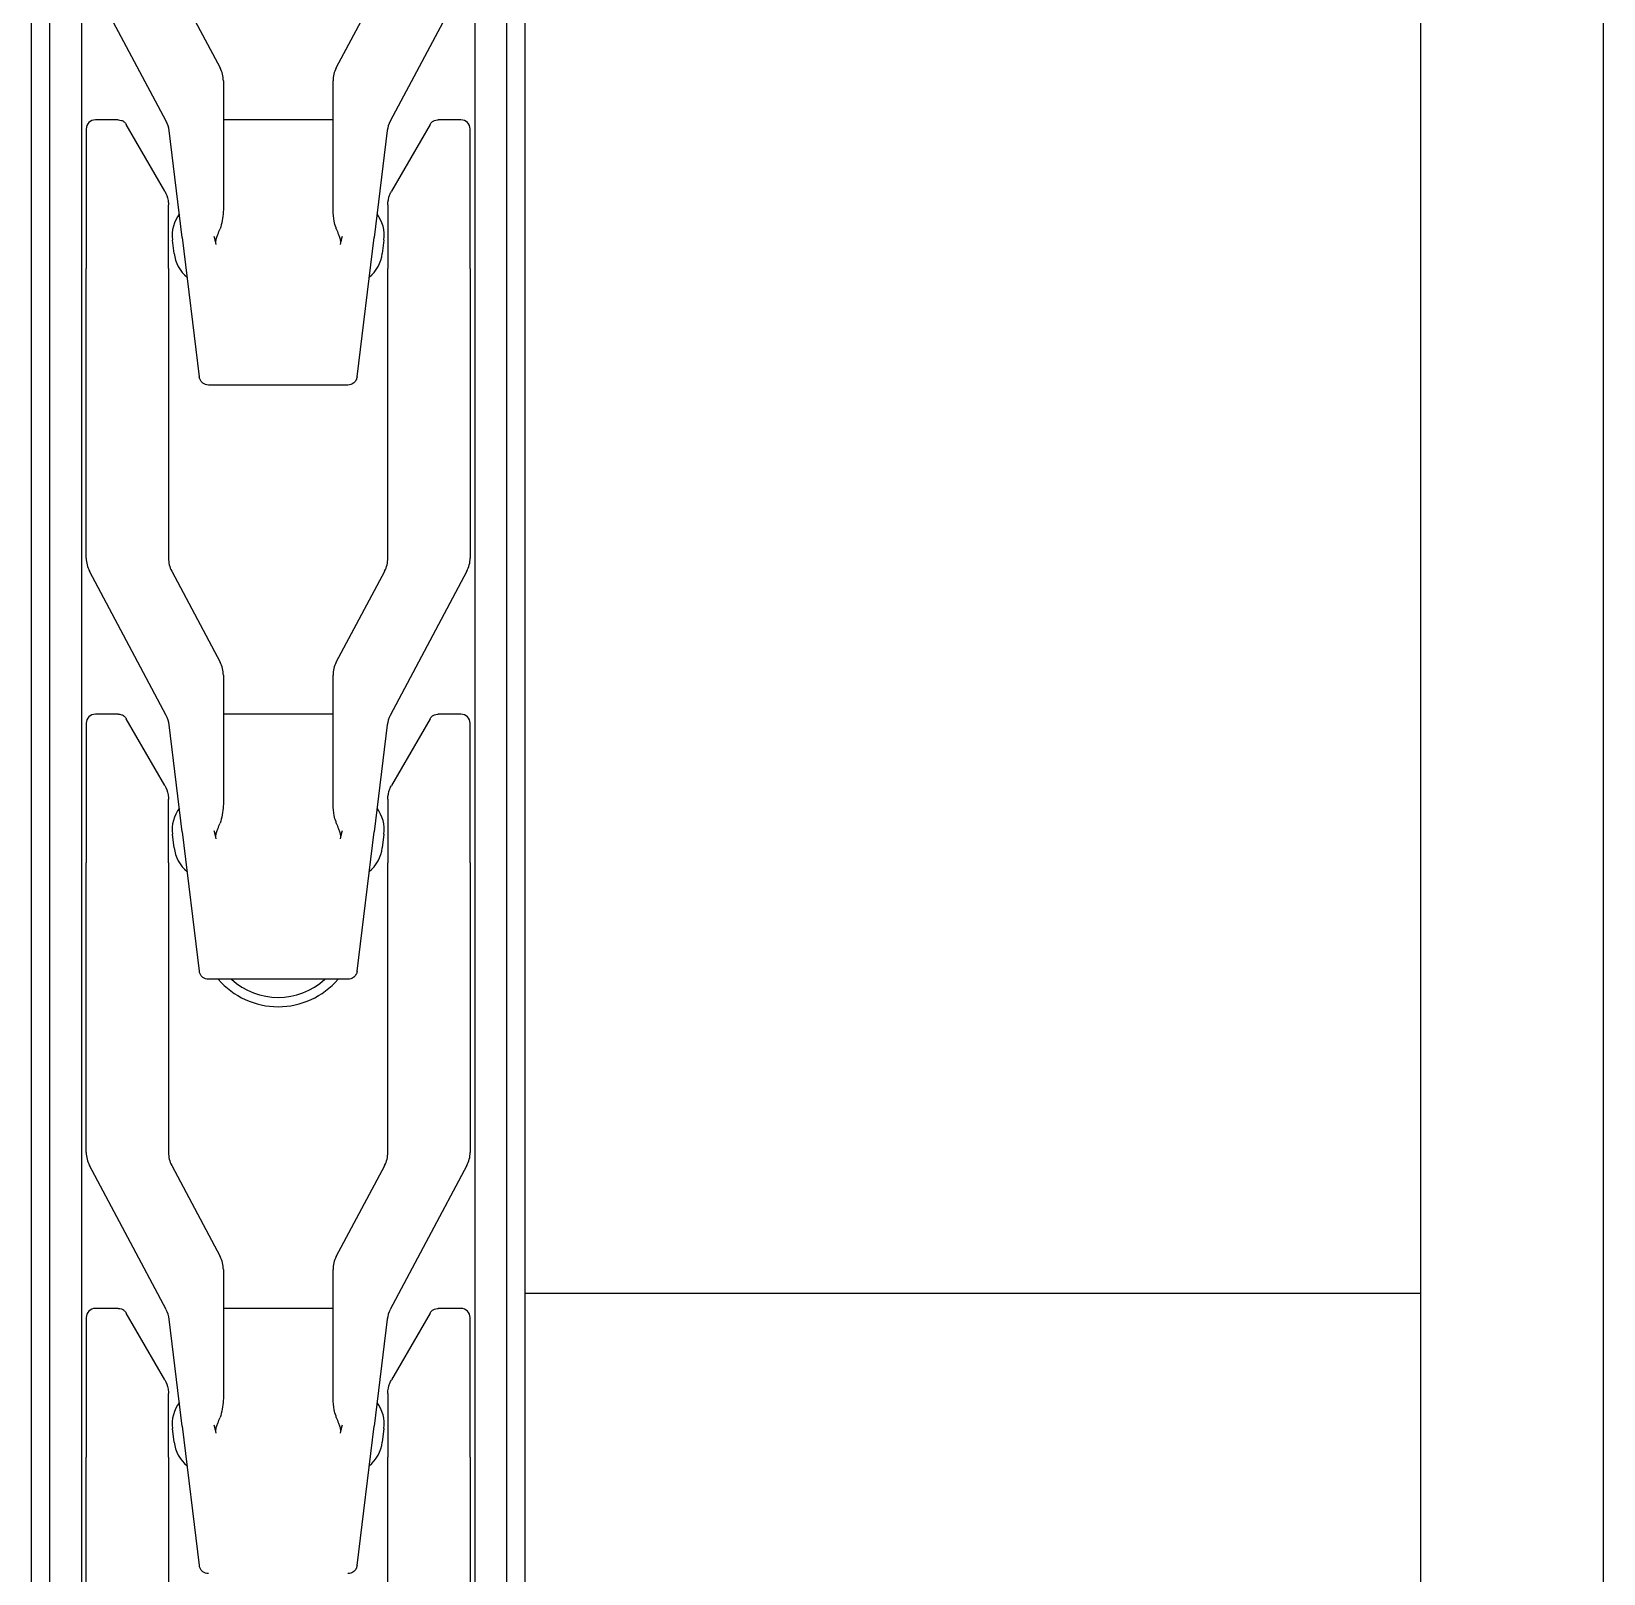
# Model space of a CAD drawing. Extents: x -3873 to 164127, y 7129 to 96529.
# Drawn here: x 43317.5 to 43489.5, y 39647.3 to 39816 of the extents above; entities that cross this region are included whole.
import ezdxf

# ---------------------------------------------------------------- set-up
doc = ezdxf.new("R2010")
doc.units = 0
doc.layers.add('LAYOUT', color=90, linetype='CONTINUOUS')
doc.layers.add('LAYOUT-KROMEKA', color=1, linetype='CONTINUOUS')

# ---------------------------------------------------------------- blocks, each defined once
blk = doc.blocks.new('A$Ccf7c2aec')
at = {"layer": 'LAYOUT-KROMEKA'}
for p, q in [((175.51, 428.1), (1836.63, 428.1)), ((175.51, 426.1), (1836.63, 426.1)), ((169.51, 422.6), (1840.63, 422.6)), ((1351.03, 422.1), (1382.73, 422.1)), ((1397.98, 422.1), (1382.73, 422.1)), ((1398.85, 413.36), (1414.62, 421.75)), ((1416.03, 422.1), (1447.73, 422.1)), ((1462.98, 422.1), (1447.73, 422.1)), ((1463.85, 413.36), (1479.62, 421.75)), ((1481.03, 422.1), (1512.73, 422.1)), ((1527.98, 422.1), (1512.73, 422.1)), ((1528.85, 413.36), (1544.62, 421.75)), ((1398.98, 418.59), (1398.98, 421.1)), ((1463.98, 418.59), (1463.98, 421.1)), ((1528.98, 418.59), (1528.98, 421.1)), ((1391.18, 413.5), (1398.48, 417.72)), ((1456.18, 413.5), (1463.48, 417.72)), ((1521.18, 413.5), (1528.48, 417.72)), ((1382.73, 413.1), (1351.03, 413.1)), ((1382.73, 413.1), (1389.68, 413.1)), ((1386.11, 411.6), (1397.81, 413.03)), ((1447.73, 413.1), (1416.03, 413.1)), ((1447.73, 413.1), (1454.68, 413.1)), ((1451.11, 411.6), (1462.81, 413.03)), ((1512.73, 413.1), (1481.03, 413.1)), ((1512.73, 413.1), (1519.68, 413.1)), ((1516.11, 411.6), (1527.81, 413.03)), ((1386.11, 411.6), (1370.86, 409.73)), ((1384.36, 412.49), (1385.84, 412.67)), ((1414.62, 412.75), (1404.66, 407.45)), ((1451.11, 411.6), (1435.86, 409.73)), ((1449.36, 412.49), (1450.84, 412.67)), ((1479.62, 412.75), (1469.66, 407.45)), ((1516.11, 411.6), (1500.86, 409.73)), ((1514.36, 412.49), (1515.84, 412.67)), ((1544.62, 412.75), (1534.66, 407.45)), ((1434.98, 393.47), (1434.98, 408.73)), ((1499.98, 393.47), (1499.98, 408.73)), ((1403.25, 407.1), (1389.13, 407.1)), ((1398.98, 395.1), (1398.98, 407.1)), ((1468.25, 407.1), (1454.13, 407.1)), ((1463.98, 395.1), (1463.98, 407.1)), ((1533.25, 407.1), (1519.13, 407.1)), ((1528.98, 395.1), (1528.98, 407.1)), ((1389.13, 395.1), (1403.25, 395.1)), ((1404.66, 394.75), (1414.62, 389.45)), ((1454.13, 395.1), (1468.25, 395.1)), ((1469.66, 394.75), (1479.62, 389.45)), ((1519.13, 395.1), (1533.25, 395.1)), ((1534.66, 394.75), (1544.62, 389.45)), ((1370.86, 392.47), (1386.11, 390.6)), ((1435.86, 392.47), (1451.11, 390.6)), ((1500.86, 392.47), (1516.11, 390.6)), ((1397.81, 389.17), (1386.11, 390.6)), ((1462.81, 389.17), (1451.11, 390.6)), ((1527.81, 389.17), (1516.11, 390.6)), ((1351.03, 389.1), (1382.73, 389.1)), ((1389.68, 389.1), (1382.73, 389.1)), ((1385.84, 389.53), (1384.36, 389.71)), ((1414.62, 380.45), (1398.85, 388.84)), ((1416.03, 389.1), (1447.73, 389.1)), ((1454.68, 389.1), (1447.73, 389.1)), ((1450.84, 389.53), (1449.36, 389.71)), ((1479.62, 380.45), (1463.85, 388.84)), ((1481.03, 389.1), (1512.73, 389.1)), ((1519.68, 389.1), (1512.73, 389.1)), ((1515.84, 389.53), (1514.36, 389.71)), ((1544.62, 380.45), (1528.85, 388.84)), ((1398.48, 384.48), (1391.18, 388.7)), ((1463.48, 384.48), (1456.18, 388.7)), ((1528.48, 384.48), (1521.18, 388.7)), ((1398.98, 381.1), (1398.98, 383.61)), ((1463.98, 381.1), (1463.98, 383.61)), ((1528.98, 381.1), (1528.98, 383.61)), ((1840.63, 379.6), (169.51, 379.6)), ((1382.73, 380.1), (1351.03, 380.1)), ((1382.73, 380.1), (1397.98, 380.1)), ((1447.73, 380.1), (1416.03, 380.1)), ((1447.73, 380.1), (1462.98, 380.1)), ((1512.73, 380.1), (1481.03, 380.1)), ((1512.73, 380.1), (1527.98, 380.1)), ((175.51, 376.1), (1836.63, 376.1)), ((1836.63, 374.1), (175.51, 374.1)), ((1400.63, 276.1), (1400.63, 374.1)), ((281.4, 276.1), (1830.63, 276.1)), ((281.4, 256.1), (1830.63, 256.1))]:
    blk.add_line(p, q, dxfattribs=at)
for centre, radius, start, end in [((1397.98, 421.1), 1, 0, 90), ((1416.03, 419.1), 3, 90, 118), ((1462.98, 421.1), 1, 0, 90), ((1481.03, 419.1), 3, 90, 118), ((1527.98, 421.1), 1, 0, 90), ((1397.44, 416.01), 3, 276.9958, 298), ((1416.03, 410.1), 3, 90, 118), ((1462.44, 416.01), 3, 276.9958, 298), ((1481.03, 410.1), 3, 90, 118), ((1527.44, 416.01), 3, 276.9958, 298), ((1384.85, 408.52), 4, 96.9958, 140.527), ((1386.33, 408.7), 4, 53.4646, 96.9958), ((1449.85, 408.52), 4, 96.9958, 140.527), ((1451.33, 408.7), 4, 53.4646, 96.9958), ((1514.85, 408.52), 4, 96.9958, 140.527), ((1516.33, 408.7), 4, 53.4646, 96.9958), ((1440.63, 401.1), 8.65, 130.7817, 229.2183), ((1403.25, 410.1), 3, 270, 298), ((1440.63, 401.1), 7.62, 137.8568, 222.1432), ((1468.25, 410.1), 3, 270, 298), ((1533.25, 410.1), 3, 270, 298), ((1403.25, 392.1), 3, 62, 90), ((1468.25, 392.1), 3, 62, 90), ((1533.25, 392.1), 3, 62, 90), ((1384.85, 393.68), 4, 219.473, 263.0042), ((1449.85, 393.68), 4, 219.473, 263.0042), ((1514.85, 393.68), 4, 219.473, 263.0042), ((1386.33, 393.5), 4, 263.0042, 306.5354), ((1397.44, 386.19), 3, 62, 83.0042), ((1416.03, 392.1), 3, 242, 270), ((1451.33, 393.5), 4, 263.0042, 306.5354), ((1462.44, 386.19), 3, 62, 83.0042), ((1481.03, 392.1), 3, 242, 270), ((1516.33, 393.5), 4, 263.0042, 306.5354), ((1527.44, 386.19), 3, 62, 83.0042), ((1397.98, 381.1), 1, 270, 0), ((1416.03, 383.1), 3, 242, 270), ((1462.98, 381.1), 1, 270, 0), ((1481.03, 383.1), 3, 242, 270), ((1527.98, 381.1), 1, 270, 0)]:
    blk.add_arc(centre, radius, start, end, dxfattribs=at)
for points, knots in [([(1398.98, 418.59), (1398.98, 418.48), (1398.96, 418.36), (1398.89, 418.16), (1398.84, 418.06), (1398.71, 417.89), (1398.63, 417.81), (1398.52, 417.74), (1398.5, 417.73), (1398.48, 417.72)], [0.0000243, 0.0000243, 0.0000243, 0.0000243, 0.0328926, 0.0328926, 0.0653838, 0.0653838, 0.0978897, 0.0978897, 0.1042618, 0.1042618, 0.1042618, 0.1042618]), ([(1463.98, 418.59), (1463.98, 418.48), (1463.96, 418.36), (1463.89, 418.16), (1463.84, 418.06), (1463.71, 417.89), (1463.63, 417.81), (1463.52, 417.74), (1463.5, 417.73), (1463.48, 417.72)], [0.0000243, 0.0000243, 0.0000243, 0.0000243, 0.0328926, 0.0328926, 0.0653838, 0.0653838, 0.0978897, 0.0978897, 0.1042618, 0.1042618, 0.1042618, 0.1042618]), ([(1528.98, 418.59), (1528.98, 418.48), (1528.96, 418.36), (1528.89, 418.16), (1528.84, 418.06), (1528.71, 417.89), (1528.63, 417.81), (1528.52, 417.74), (1528.5, 417.73), (1528.48, 417.72)], [0.0000243, 0.0000243, 0.0000243, 0.0000243, 0.0328926, 0.0328926, 0.0653838, 0.0653838, 0.0978897, 0.0978897, 0.1042618, 0.1042618, 0.1042618, 0.1042618]), ([(1391.18, 413.5), (1390.87, 413.32), (1390.53, 413.2), (1390.17, 413.14), (1390.08, 413.13), (1389.99, 413.11), (1389.89, 413.11), (1389.82, 413.1), (1389.75, 413.1), (1389.68, 413.1)], [0, 0, 0, 0, 0.684637, 0.684637, 0.684637, 0.86523, 0.86523, 0.86523, 1, 1, 1, 1]), ([(1456.18, 413.5), (1455.87, 413.32), (1455.53, 413.2), (1455.17, 413.14), (1455.08, 413.13), (1454.99, 413.11), (1454.89, 413.11), (1454.82, 413.1), (1454.75, 413.1), (1454.68, 413.1)], [0, 0, 0, 0, 0.684637, 0.684637, 0.684637, 0.86523, 0.86523, 0.86523, 1, 1, 1, 1]), ([(1521.18, 413.5), (1520.87, 413.32), (1520.53, 413.2), (1520.17, 413.14), (1520.08, 413.13), (1519.99, 413.11), (1519.89, 413.11), (1519.82, 413.1), (1519.75, 413.1), (1519.68, 413.1)], [0, 0, 0, 0, 0.684637, 0.684637, 0.684637, 0.86523, 0.86523, 0.86523, 1, 1, 1, 1]), ([(1369.98, 408.73), (1369.98, 408.84), (1370, 408.95), (1370.07, 409.16), (1370.12, 409.25), (1370.25, 409.43), (1370.34, 409.5), (1370.52, 409.62), (1370.62, 409.67), (1370.74, 409.7), (1370.77, 409.71), (1370.8, 409.72), (1370.81, 409.72), (1370.83, 409.72), (1370.84, 409.72), (1370.85, 409.72), (1370.85, 409.72), (1370.85, 409.73), (1370.86, 409.73), (1370.86, 409.73), (1370.86, 409.73), (1370.86, 409.73), (1370.86, 409.73), (1370.86, 409.73), (1370.86, 409.73), (1370.86, 409.73), (1370.86, 409.73), (1370.86, 409.73), (1370.86, 409.73), (1370.86, 409.73), (1370.86, 409.73), (1370.86, 409.73)], [0.0000031, 0.0000031, 0.0000031, 0.0000031, 0.0324341, 0.0324341, 0.064942, 0.064942, 0.0974473, 0.0974473, 0.1299526, 0.1299526, 0.137103, 0.137103, 0.1406951, 0.1406951, 0.1424933, 0.1424933, 0.1433926, 0.1433926, 0.1438423, 0.1438423, 0.1440672, 0.1440672, 0.1441796, 0.1441796, 0.1442358, 0.1442358, 0.1442639, 0.1442639, 0.144278, 0.144278, 0.1443691, 0.1443691, 0.1443691, 0.1443691]), ([(1434.98, 408.73), (1434.98, 408.84), (1435, 408.95), (1435.07, 409.16), (1435.12, 409.25), (1435.25, 409.43), (1435.34, 409.5), (1435.52, 409.62), (1435.62, 409.67), (1435.74, 409.7), (1435.77, 409.71), (1435.8, 409.72), (1435.81, 409.72), (1435.83, 409.72), (1435.84, 409.72), (1435.85, 409.72), (1435.85, 409.72), (1435.85, 409.73), (1435.86, 409.73), (1435.86, 409.73), (1435.86, 409.73), (1435.86, 409.73), (1435.86, 409.73), (1435.86, 409.73), (1435.86, 409.73), (1435.86, 409.73), (1435.86, 409.73), (1435.86, 409.73), (1435.86, 409.73), (1435.86, 409.73), (1435.86, 409.73), (1435.86, 409.73)], [0.0000031, 0.0000031, 0.0000031, 0.0000031, 0.0324341, 0.0324341, 0.064942, 0.064942, 0.0974473, 0.0974473, 0.1299526, 0.1299526, 0.137103, 0.137103, 0.1406951, 0.1406951, 0.1424933, 0.1424933, 0.1433926, 0.1433926, 0.1438423, 0.1438423, 0.1440672, 0.1440672, 0.1441796, 0.1441796, 0.1442358, 0.1442358, 0.1442639, 0.1442639, 0.144278, 0.144278, 0.1443062, 0.1443062, 0.1443062, 0.1443062]), ([(1499.98, 408.73), (1499.98, 408.84), (1500, 408.95), (1500.07, 409.16), (1500.12, 409.25), (1500.25, 409.43), (1500.34, 409.5), (1500.52, 409.62), (1500.62, 409.67), (1500.74, 409.7), (1500.77, 409.71), (1500.8, 409.72), (1500.81, 409.72), (1500.83, 409.72), (1500.84, 409.72), (1500.85, 409.72), (1500.85, 409.72), (1500.85, 409.73), (1500.86, 409.73), (1500.86, 409.73), (1500.86, 409.73), (1500.86, 409.73), (1500.86, 409.73), (1500.86, 409.73), (1500.86, 409.73), (1500.86, 409.73), (1500.86, 409.73), (1500.86, 409.73), (1500.86, 409.73), (1500.86, 409.73), (1500.86, 409.73), (1500.86, 409.73)], [0.0000031, 0.0000031, 0.0000031, 0.0000031, 0.0324341, 0.0324341, 0.064942, 0.064942, 0.0974473, 0.0974473, 0.1299526, 0.1299526, 0.137103, 0.137103, 0.1406951, 0.1406951, 0.1424933, 0.1424933, 0.1433926, 0.1433926, 0.1438423, 0.1438423, 0.1440672, 0.1440672, 0.1441796, 0.1441796, 0.1442358, 0.1442358, 0.1442639, 0.1442639, 0.144278, 0.144278, 0.1443341, 0.1443341, 0.1443341, 0.1443341]), ([(1385.36, 407.88), (1385.64, 407.95), (1385.93, 408.02), (1386.21, 408.09), (1386.22, 408.1), (1386.22, 408.1), (1386.23, 408.1)], [0, 0, 0, 0, 0.971612, 0.971612, 0.971612, 1, 1, 1, 1]), ([(1385.36, 407.88), (1385.45, 407.91), (1385.54, 407.92), (1385.78, 407.92), (1385.91, 407.89), (1386.18, 407.8), (1386.31, 407.75), (1386.65, 407.62), (1386.86, 407.54), (1387.07, 407.46)], [-1.068908, -1.068908, -1.068908, -1.068908, -1.0410443, -1.0410443, -0.9974409, -0.9974409, -0.9538374, -0.9538374, -0.8852676, -0.8852676, -0.8852676, -0.8852676]), ([(1450.36, 407.88), (1450.64, 407.95), (1450.93, 408.02), (1451.21, 408.09), (1451.22, 408.1), (1451.22, 408.1), (1451.23, 408.1)], [0, 0, 0, 0, 0.971612, 0.971612, 0.971612, 1, 1, 1, 1]), ([(1450.36, 407.88), (1450.45, 407.91), (1450.54, 407.92), (1450.78, 407.92), (1450.91, 407.89), (1451.18, 407.8), (1451.31, 407.75), (1451.65, 407.62), (1451.86, 407.54), (1452.07, 407.46)], [-1.068908, -1.068908, -1.068908, -1.068908, -1.0410443, -1.0410443, -0.9974409, -0.9974409, -0.9538374, -0.9538374, -0.8852676, -0.8852676, -0.8852676, -0.8852676]), ([(1515.36, 407.88), (1515.64, 407.95), (1515.93, 408.02), (1516.21, 408.09), (1516.22, 408.1), (1516.22, 408.1), (1516.23, 408.1)], [0, 0, 0, 0, 0.971612, 0.971612, 0.971612, 1, 1, 1, 1]), ([(1515.36, 407.88), (1515.45, 407.91), (1515.54, 407.92), (1515.78, 407.92), (1515.91, 407.89), (1516.18, 407.8), (1516.31, 407.75), (1516.65, 407.62), (1516.86, 407.54), (1517.07, 407.46)], [-1.068908, -1.068908, -1.068908, -1.068908, -1.0410443, -1.0410443, -0.9974409, -0.9974409, -0.9538374, -0.9538374, -0.8852676, -0.8852676, -0.8852676, -0.8852676]), ([(1389.13, 407.1), (1388.56, 407.1), (1387.86, 407.21), (1387.21, 407.41), (1387.14, 407.44), (1387.07, 407.46)], [-0.3189368, -0.3189368, -0.3189368, -0.3189368, -0.1295167, -0.1295167, -0.1071311, -0.1071311, -0.1071311, -0.1071311]), ([(1454.13, 407.1), (1453.56, 407.1), (1452.86, 407.21), (1452.21, 407.41), (1452.14, 407.44), (1452.07, 407.46)], [-0.3189368, -0.3189368, -0.3189368, -0.3189368, -0.1295167, -0.1295167, -0.1071311, -0.1071311, -0.1071311, -0.1071311]), ([(1519.13, 407.1), (1518.56, 407.1), (1517.86, 407.21), (1517.21, 407.41), (1517.14, 407.44), (1517.07, 407.46)], [-0.3189368, -0.3189368, -0.3189368, -0.3189368, -0.1295167, -0.1295167, -0.1071311, -0.1071311, -0.1071311, -0.1071311]), ([(1387.07, 394.74), (1386.86, 394.66), (1386.65, 394.58), (1386.31, 394.45), (1386.18, 394.4), (1385.91, 394.31), (1385.78, 394.28), (1385.54, 394.28), (1385.45, 394.29), (1385.36, 394.32)], [0.8852676, 0.8852676, 0.8852676, 0.8852676, 0.9538374, 0.9538374, 0.9974409, 0.9974409, 1.0410443, 1.0410443, 1.068908, 1.068908, 1.068908, 1.068908]), ([(1386.23, 394.1), (1386.22, 394.1), (1386.22, 394.1), (1386.21, 394.11), (1385.93, 394.18), (1385.64, 394.25), (1385.36, 394.32)], [0, 0, 0, 0, 0.028388, 0.028388, 0.028388, 1, 1, 1, 1]), ([(1387.07, 394.74), (1387.11, 394.75), (1387.15, 394.76), (1387.43, 394.86), (1387.67, 394.92), (1388.28, 395.05), (1388.71, 395.1), (1389.13, 395.1)], [-0.4553156, -0.4553156, -0.4553156, -0.4553156, -0.4433521, -0.4433521, -0.371047, -0.371047, -0.2439974, -0.2439974, -0.2439974, -0.2439974]), ([(1452.07, 394.74), (1451.86, 394.66), (1451.65, 394.58), (1451.31, 394.45), (1451.18, 394.4), (1450.91, 394.31), (1450.78, 394.28), (1450.54, 394.28), (1450.45, 394.29), (1450.36, 394.32)], [0.8852676, 0.8852676, 0.8852676, 0.8852676, 0.9538374, 0.9538374, 0.9974409, 0.9974409, 1.0410443, 1.0410443, 1.068908, 1.068908, 1.068908, 1.068908]), ([(1451.23, 394.1), (1451.22, 394.1), (1451.22, 394.1), (1451.21, 394.11), (1450.93, 394.18), (1450.64, 394.25), (1450.36, 394.32)], [0, 0, 0, 0, 0.028388, 0.028388, 0.028388, 1, 1, 1, 1]), ([(1452.07, 394.74), (1452.11, 394.75), (1452.15, 394.76), (1452.43, 394.86), (1452.67, 394.92), (1453.28, 395.05), (1453.71, 395.1), (1454.13, 395.1)], [-0.4553156, -0.4553156, -0.4553156, -0.4553156, -0.4433521, -0.4433521, -0.371047, -0.371047, -0.2439974, -0.2439974, -0.2439974, -0.2439974]), ([(1517.07, 394.74), (1516.86, 394.66), (1516.65, 394.58), (1516.31, 394.45), (1516.18, 394.4), (1515.91, 394.31), (1515.78, 394.28), (1515.54, 394.28), (1515.45, 394.29), (1515.36, 394.32)], [0.8852676, 0.8852676, 0.8852676, 0.8852676, 0.9538374, 0.9538374, 0.9974409, 0.9974409, 1.0410443, 1.0410443, 1.068908, 1.068908, 1.068908, 1.068908]), ([(1516.23, 394.1), (1516.22, 394.1), (1516.22, 394.1), (1516.21, 394.11), (1515.93, 394.18), (1515.64, 394.25), (1515.36, 394.32)], [0, 0, 0, 0, 0.028388, 0.028388, 0.028388, 1, 1, 1, 1]), ([(1517.07, 394.74), (1517.11, 394.75), (1517.15, 394.76), (1517.43, 394.86), (1517.67, 394.92), (1518.28, 395.05), (1518.71, 395.1), (1519.13, 395.1)], [-0.4553156, -0.4553156, -0.4553156, -0.4553156, -0.4433521, -0.4433521, -0.371047, -0.371047, -0.2439974, -0.2439974, -0.2439974, -0.2439974]), ([(1370.86, 392.47), (1370.8, 392.48), (1370.74, 392.5), (1370.62, 392.53), (1370.56, 392.56), (1370.43, 392.63), (1370.36, 392.68), (1370.24, 392.79), (1370.19, 392.86), (1370.1, 393), (1370.06, 393.07), (1370, 393.25), (1369.98, 393.36), (1369.98, 393.47)], [0, 0, 0, 0, 0.0189655, 0.0189655, 0.0372722, 0.0372722, 0.062465, 0.062465, 0.0876578, 0.0876578, 0.1128506, 0.1128506, 0.1444801, 0.1444801, 0.1444801, 0.1444801]), ([(1435.86, 392.47), (1435.86, 392.47), (1435.86, 392.47), (1435.86, 392.47), (1435.86, 392.47), (1435.86, 392.47), (1435.86, 392.47), (1435.86, 392.47), (1435.86, 392.47), (1435.86, 392.47), (1435.86, 392.47), (1435.85, 392.47), (1435.85, 392.47), (1435.85, 392.48), (1435.84, 392.48), (1435.83, 392.48), (1435.82, 392.48), (1435.8, 392.48), (1435.78, 392.49), (1435.74, 392.5), (1435.71, 392.5), (1435.62, 392.53), (1435.56, 392.56), (1435.43, 392.63), (1435.36, 392.68), (1435.24, 392.79), (1435.19, 392.86), (1435.1, 393), (1435.06, 393.07), (1435, 393.25), (1434.98, 393.36), (1434.98, 393.47)], [0, 0, 0, 0, 0.0000187, 0.0000187, 0.000056, 0.000056, 0.0001306, 0.0001306, 0.0002799, 0.0002799, 0.0005785, 0.0005785, 0.0011757, 0.0011757, 0.0023699, 0.0023699, 0.0047569, 0.0047569, 0.0095212, 0.0095212, 0.0189714, 0.0189714, 0.037278, 0.037278, 0.0624708, 0.0624708, 0.0876637, 0.0876637, 0.1128565, 0.1128565, 0.144486, 0.144486, 0.144486, 0.144486]), ([(1500.86, 392.47), (1500.8, 392.48), (1500.74, 392.5), (1500.62, 392.53), (1500.56, 392.56), (1500.43, 392.63), (1500.36, 392.68), (1500.24, 392.79), (1500.19, 392.86), (1500.1, 393), (1500.06, 393.07), (1500, 393.25), (1499.98, 393.36), (1499.98, 393.47)], [0, 0, 0, 0, 0.0189655, 0.0189655, 0.0372722, 0.0372722, 0.062465, 0.062465, 0.0876578, 0.0876578, 0.1128506, 0.1128506, 0.1444801, 0.1444801, 0.1444801, 0.1444801]), ([(1389.68, 389.1), (1390.06, 389.1), (1390.44, 389.03), (1390.8, 388.88), (1390.93, 388.83), (1391.06, 388.77), (1391.18, 388.7)], [0, 0, 0, 0, 0.729999, 0.729999, 0.729999, 1, 1, 1, 1]), ([(1454.68, 389.1), (1455.06, 389.1), (1455.44, 389.03), (1455.8, 388.88), (1455.93, 388.83), (1456.06, 388.77), (1456.18, 388.7)], [0, 0, 0, 0, 0.729999, 0.729999, 0.729999, 1, 1, 1, 1]), ([(1519.68, 389.1), (1520.06, 389.1), (1520.44, 389.03), (1520.8, 388.88), (1520.93, 388.83), (1521.06, 388.77), (1521.18, 388.7)], [0, 0, 0, 0, 0.729999, 0.729999, 0.729999, 1, 1, 1, 1]), ([(1398.48, 384.48), (1398.58, 384.43), (1398.66, 384.36), (1398.81, 384.19), (1398.86, 384.1), (1398.95, 383.9), (1398.97, 383.79), (1398.98, 383.66), (1398.98, 383.64), (1398.98, 383.61)], [0, 0, 0, 0, 0.0323681, 0.0323681, 0.0648784, 0.0648784, 0.0973836, 0.0973836, 0.104244, 0.104244, 0.104244, 0.104244]), ([(1463.48, 384.48), (1463.58, 384.43), (1463.66, 384.36), (1463.81, 384.19), (1463.86, 384.1), (1463.95, 383.9), (1463.97, 383.79), (1463.98, 383.66), (1463.98, 383.64), (1463.98, 383.61)], [0, 0, 0, 0, 0.0323681, 0.0323681, 0.0648784, 0.0648784, 0.0973836, 0.0973836, 0.104244, 0.104244, 0.104244, 0.104244]), ([(1528.48, 384.48), (1528.58, 384.43), (1528.66, 384.36), (1528.81, 384.19), (1528.86, 384.1), (1528.95, 383.9), (1528.97, 383.79), (1528.98, 383.66), (1528.98, 383.64), (1528.98, 383.61)], [0, 0, 0, 0, 0.0323681, 0.0323681, 0.0648784, 0.0648784, 0.0973836, 0.0973836, 0.104244, 0.104244, 0.104244, 0.104244])]:
    blk.add_open_spline(points, degree=3, knots=knots, dxfattribs=at)

msp = doc.modelspace()

# ---------------------------------------------------------------- block references
at = {"layer": 'LAYOUT', "color": 4, "linetype": 'Continuous', "ltscale": 20, "rotation": 90}
msp.add_blockref('A$Ccf7c2aec', (43745.56, 38277.35), dxfattribs=at)

doc.saveas('drawing.dxf')
